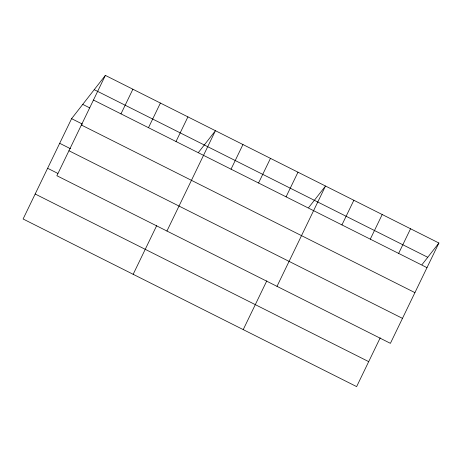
<?xml version="1.0" encoding="UTF-8"?>
<svg xmlns="http://www.w3.org/2000/svg" width="462" height="462" viewBox="0 0 462 462"><rect width="100%" height="100%" fill="white"/><g stroke="black" fill="none" stroke-linecap="round" stroke-linejoin="round"><path stroke-width="0.69" d="M105.371 75.393L56.872 175.722L390.402 343.341L438.9 243.012L105.371 75.393L71.598 118.659L23.1 218.988L356.629 386.607L380.209 337.826M120.98 113.86L132.889 89.224M148.493 127.691L160.406 103.049M176.01 141.516L187.918 116.88M133.166 274.301L156.745 225.52M166.938 231.035L215.436 130.706L198.55 152.339M231.04 169.179L242.954 144.537M258.558 183.004L270.466 158.368M286.076 196.835L297.984 172.193M243.226 329.614L266.811 280.832M276.998 286.353L325.502 186.024L308.616 207.657M341.938 224.907L353.852 200.271M370.287 239.16L382.201 214.518M398.637 253.407L410.551 228.765M422.014 264.645L438.9 243.012M94.231 89.668L427.754 257.294M93.463 100.035L426.986 267.654M82.744 104.383L89.784 107.917M71.598 118.659L82.479 124.128M81.387 125.011L414.916 292.631M59.69 143.295L70.571 148.764M68.948 150.745L402.471 318.364M47.615 168.272L57.854 173.423M35.176 194.011L368.699 361.631"/></g></svg>
